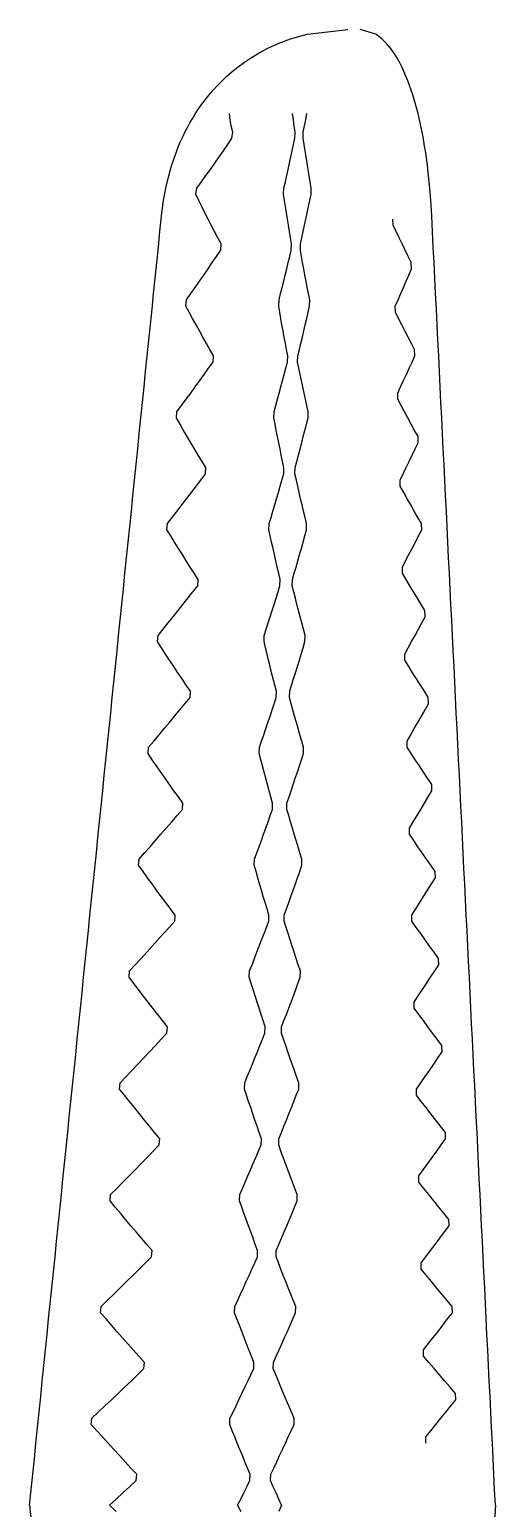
# Model space of a CAD drawing. Header units: metres. Extents: x -300 to 150, y -475 to 475.
# Drawn here: x 0 to 150, y -1 to 475 of the extents above; entities that cross this region are included whole.
import ezdxf

# ---------------------------------------------------------------- set-up
doc = ezdxf.new("R2010")
doc.units = ezdxf.units.M

msp = doc.modelspace()

# ---------------------------------------------------------------- linework, layer by layer
at = {"layer": 'GEODESIC_RIBS_45DEG'}
for p, q in [((64.5883, 446), (64.3706, 448)), ((84.9593, 446), (84.6846, 448)), ((88.9096, 446), (89.2999, 448)), ((64.9481, 444), (64.5883, 446)), ((65.4333, 442), (64.9481, 444)), ((85.2392, 444), (84.9593, 446)), ((85.5242, 442), (85.2392, 444)), ((88.1136, 442), (88.5142, 444)), ((88.5142, 444), (88.9096, 446)), ((62.4597, 436), (63.8008, 438)), ((63.8008, 438), (65.0932, 440)), ((65.0932, 440), (65.4333, 442)), ((84.5979, 436), (85.03, 438)), ((85.03, 438), (85.457, 440)), ((85.457, 440), (85.5242, 442)), ((88.0652, 440), (88.1136, 442)), ((88.3766, 438), (88.0652, 440)), ((88.6932, 436), (88.3766, 438)), ((59.668, 432), (61.0792, 434)), ((61.0792, 434), (62.4597, 436)), ((83.7182, 432), (84.1606, 434)), ((84.1606, 434), (84.5979, 436)), ((89.0149, 434), (88.6932, 436)), ((89.3418, 432), (89.0149, 434)), ((56.7848, 428), (58.234, 430)), ((58.234, 430), (59.668, 432)), ((82.818, 428), (83.2707, 430)), ((83.2707, 430), (83.7182, 432)), ((89.6738, 430), (89.3418, 432)), ((90.0109, 428), (89.6738, 430)), ((53.5749, 422), (53.869, 424)), ((53.869, 424), (55.3276, 426)), ((55.3276, 426), (56.7848, 428)), ((81.8095, 422), (81.8972, 424)), ((81.8972, 424), (82.3602, 426)), ((82.3602, 426), (82.818, 428)), ((90.3532, 426), (90.0109, 428)), ((90.7006, 424), (90.3532, 426)), ((90.6727, 422), (90.7006, 424)), ((54.4841, 420), (53.5749, 422)), ((55.442, 418), (54.4841, 420)), ((82.1048, 420), (81.8095, 422)), ((82.4052, 418), (82.1048, 420)), ((89.8459, 418), (90.2619, 420)), ((90.2619, 420), (90.6727, 422)), ((56.4406, 416), (55.442, 418)), ((57.4697, 414), (56.4406, 416)), ((82.7107, 416), (82.4052, 418)), ((83.0214, 414), (82.7107, 416)), ((88.9986, 414), (89.4248, 416)), ((89.4248, 416), (89.8459, 418)), ((58.5098, 412), (57.4697, 414)), ((59.5579, 410), (58.5098, 412)), ((60.614, 408), (59.5579, 410)), ((83.3372, 412), (83.0214, 414)), ((83.6582, 410), (83.3372, 412)), ((83.9842, 408), (83.6582, 410)), ((87.6891, 408), (88.1307, 410)), ((88.1307, 410), (88.5672, 412)), ((88.5672, 412), (88.9986, 414)), ((117.0685, 412), (117.0146, 414)), ((118.0192, 410), (117.0685, 412)), ((118.9781, 408), (118.0192, 410)), ((61.6783, 406), (60.614, 408)), ((61.541, 404), (61.6783, 406)), ((84.3155, 406), (83.9842, 408)), ((84.2483, 404), (84.3155, 406)), ((87.1939, 404), (87.2423, 406)), ((87.2423, 406), (87.6891, 408)), ((119.9452, 406), (118.9781, 408)), ((120.9205, 404), (119.9452, 406)), ((57.4645, 398), (58.8314, 400)), ((58.8314, 400), (60.1902, 402)), ((60.1902, 402), (61.541, 404)), ((82.8132, 398), (83.2967, 400)), ((83.2967, 400), (83.7751, 402)), ((83.7751, 402), (84.2483, 404)), ((87.5516, 402), (87.1939, 404)), ((87.9144, 400), (87.5516, 402)), ((88.2823, 398), (87.9144, 400)), ((121.9041, 402), (120.9205, 404)), ((122.8958, 400), (121.9041, 402)), ((122.9743, 398), (122.8958, 400)), ((54.7065, 394), (56.0895, 396)), ((56.0895, 396), (57.4645, 398)), ((81.8308, 394), (82.3246, 396)), ((82.3246, 396), (82.8132, 398)), ((88.6554, 396), (88.2823, 398)), ((89.0336, 394), (88.6554, 396)), ((121.2718, 394), (122.1271, 396)), ((122.1271, 396), (122.9743, 398)), ((51.9162, 390), (53.3154, 392)), ((53.3154, 392), (54.7065, 394)), ((80.8279, 390), (81.3319, 392)), ((81.3319, 392), (81.8308, 394)), ((89.417, 392), (89.0336, 394)), ((89.8054, 390), (89.417, 392)), ((119.5366, 390), (120.4083, 392)), ((120.4083, 392), (121.2718, 394)), ((50.3395, 386), (50.509, 388)), ((51.4198, 384), (50.3395, 386)), ((50.509, 388), (51.9162, 390)), ((80.231, 386), (80.3187, 388)), ((80.5725, 384), (80.231, 386)), ((80.3187, 388), (80.8279, 390)), ((89.7142, 384), (90.1712, 386)), ((90.1991, 388), (89.8054, 390)), ((90.1712, 386), (90.1991, 388)), ((117.7685, 386), (118.6566, 388)), ((117.8223, 384), (117.7685, 386)), ((118.6566, 388), (119.5366, 390)), ((52.5083, 382), (51.4198, 384)), ((53.6047, 380), (52.5083, 382)), ((80.9191, 382), (80.5725, 384)), ((81.2709, 380), (80.9191, 382)), ((88.7847, 380), (89.252, 382)), ((89.252, 382), (89.7142, 384)), ((118.8305, 382), (117.8223, 384)), ((119.8468, 380), (118.8305, 382)), ((54.7093, 378), (53.6047, 380)), ((55.8219, 376), (54.7093, 378)), ((81.6278, 378), (81.2709, 380)), ((81.9898, 376), (81.6278, 378)), ((87.8346, 376), (88.3122, 378)), ((88.3122, 378), (88.7847, 380)), ((120.8714, 378), (119.8468, 380)), ((121.9042, 376), (120.8714, 378)), ((56.9426, 374), (55.8219, 376)), ((58.0713, 372), (56.9426, 374)), ((59.2082, 370), (58.0713, 372)), ((82.357, 374), (81.9898, 376)), ((82.7293, 372), (82.357, 374)), ((83.1068, 370), (82.7293, 372)), ((86.371, 370), (86.864, 372)), ((86.864, 372), (87.3519, 374)), ((87.3519, 374), (87.8346, 376)), ((122.9451, 374), (121.9042, 376)), ((123.9943, 372), (122.9451, 374)), ((124.0728, 370), (123.9943, 372)), ((57.6476, 366), (59.0709, 368)), ((59.0709, 368), (59.2082, 370)), ((82.5202, 366), (83.0396, 368)), ((83.0396, 368), (83.1068, 370)), ((86.3226, 368), (86.371, 370)), ((86.7265, 366), (86.3226, 368)), ((122.2555, 366), (123.1682, 368)), ((123.1682, 368), (124.0728, 370)), ((53.3291, 360), (54.7767, 362)), ((54.7767, 362), (56.2161, 364)), ((56.2161, 364), (57.6476, 366)), ((80.931, 360), (81.4659, 362)), ((81.4659, 362), (81.9956, 364)), ((81.9956, 364), (82.5202, 366)), ((87.1355, 364), (86.7265, 366)), ((87.5497, 362), (87.1355, 364)), ((87.969, 360), (87.5497, 362)), ((119.4679, 360), (120.4053, 362)), ((120.4053, 362), (121.3345, 364)), ((121.3345, 364), (122.2555, 366)), ((50.4098, 356), (51.8735, 358)), ((51.8735, 358), (53.3291, 360)), ((79.8459, 356), (80.391, 358)), ((80.391, 358), (80.931, 360)), ((88.3934, 358), (87.969, 360)), ((88.823, 356), (88.3934, 358)), ((118.5223, 358), (119.4679, 360)), ((118.5762, 356), (118.5223, 358)), ((47.4582, 352), (48.9381, 354)), ((48.9381, 354), (50.4098, 356)), ((78.7402, 352), (79.2956, 354)), ((79.2956, 354), (79.8459, 356)), ((89.2577, 354), (88.823, 356)), ((89.6976, 352), (89.2577, 354)), ((119.6418, 354), (118.5762, 356)), ((120.7156, 352), (119.6418, 354)), ((47.2888, 350), (47.4582, 352)), ((48.4417, 348), (47.2888, 350)), ((49.6027, 346), (48.4417, 348)), ((78.6525, 350), (78.7402, 352)), ((79.0402, 348), (78.6525, 350)), ((79.4331, 346), (79.0402, 348)), ((88.658, 346), (89.1664, 348)), ((89.1664, 348), (89.6697, 350)), ((89.6697, 350), (89.6976, 352)), ((121.7976, 350), (120.7156, 352)), ((122.8878, 348), (121.7976, 350)), ((123.9862, 346), (122.8878, 348)), ((50.7718, 344), (49.6027, 346)), ((51.9489, 342), (50.7718, 344)), ((79.8311, 344), (79.4331, 346)), ((80.2342, 342), (79.8311, 344)), ((87.6258, 342), (88.1445, 344)), ((88.1445, 344), (88.658, 346)), ((125.0928, 344), (123.9862, 346)), ((125.1713, 342), (125.0928, 344)), ((53.1341, 340), (51.9489, 342)), ((54.3273, 338), (53.1341, 340)), ((55.5287, 336), (54.3273, 338)), ((80.6425, 340), (80.2342, 342)), ((81.0558, 338), (80.6425, 340)), ((81.4744, 336), (81.0558, 338)), ((86.039, 336), (86.573, 338)), ((86.573, 338), (87.102, 340)), ((87.102, 340), (87.6258, 342)), ((122.2607, 336), (123.2391, 338)), ((123.2391, 338), (124.2093, 340)), ((124.2093, 340), (125.1713, 342)), ((56.7381, 334), (55.5287, 336)), ((56.6008, 332), (56.7381, 334)), ((81.898, 334), (81.4744, 336)), ((81.8309, 332), (81.898, 334)), ((85.4513, 332), (85.4997, 334)), ((85.4997, 334), (86.039, 336)), ((120.2792, 332), (121.2741, 334)), ((121.2741, 334), (122.2607, 336)), ((53.6009, 328), (55.1049, 330)), ((55.1049, 330), (56.6008, 332)), ((80.6944, 328), (81.2652, 330)), ((81.2652, 330), (81.8309, 332)), ((85.9014, 330), (85.4513, 332)), ((86.3567, 328), (85.9014, 330)), ((119.2762, 330), (120.2792, 332)), ((119.3301, 328), (119.2762, 330)), ((49.0405, 322), (50.5687, 324)), ((50.5687, 324), (52.0888, 326)), ((52.0888, 326), (53.6009, 328)), ((78.9512, 322), (79.5374, 324)), ((79.5374, 324), (80.1185, 326)), ((80.1185, 326), (80.6944, 328)), ((86.8171, 326), (86.3567, 328)), ((87.2826, 324), (86.8171, 326)), ((87.7533, 322), (87.2826, 324)), ((120.4531, 326), (119.3301, 328)), ((121.5843, 324), (120.4531, 326)), ((122.7238, 322), (121.5843, 324)), ((45.9599, 318), (47.5042, 320)), ((47.5042, 320), (49.0405, 322)), ((77.7634, 318), (78.3598, 320)), ((78.3598, 320), (78.9512, 322)), ((88.229, 320), (87.7533, 322)), ((88.71, 318), (88.229, 320)), ((123.8714, 320), (122.7238, 322)), ((125.0273, 318), (123.8714, 320)), ((44.238, 314), (44.4075, 316)), ((44.4075, 316), (45.9599, 318)), ((77.074, 314), (77.1617, 316)), ((77.1617, 316), (77.7634, 318)), ((89.196, 316), (88.71, 318)), ((89.1682, 314), (89.196, 316)), ((126.1914, 316), (125.0273, 318)), ((126.2698, 314), (126.1914, 316)), ((45.4636, 312), (44.238, 314)), ((46.6971, 310), (45.4636, 312)), ((47.9388, 308), (46.6971, 310)), ((77.508, 312), (77.074, 314)), ((77.947, 310), (77.508, 312)), ((78.3913, 308), (77.947, 310)), ((87.5043, 308), (88.0641, 310)), ((88.0641, 310), (88.6187, 312)), ((88.6187, 312), (89.1682, 314)), ((123.1869, 308), (124.2227, 310)), ((124.2227, 310), (125.2504, 312)), ((125.2504, 312), (126.2698, 314)), ((49.1885, 306), (47.9388, 308)), ((50.4463, 304), (49.1885, 306)), ((78.8406, 306), (78.3913, 308)), ((79.2951, 304), (78.8406, 306)), ((86.3694, 304), (86.9394, 306)), ((86.9394, 306), (87.5043, 308)), ((121.0905, 304), (122.1428, 306)), ((122.1428, 306), (123.1869, 308)), ((51.7121, 302), (50.4463, 304)), ((52.986, 300), (51.7121, 302)), ((54.268, 298), (52.986, 300)), ((79.7547, 302), (79.2951, 304)), ((80.2194, 300), (79.7547, 302)), ((80.6893, 298), (80.2194, 300)), ((84.6284, 298), (85.2139, 300)), ((85.2139, 300), (85.7942, 302)), ((85.7942, 302), (86.3694, 304)), ((120.0301, 302), (121.0905, 304)), ((120.0839, 300), (120.0301, 302)), ((121.2644, 298), (120.0839, 300)), ((52.5622, 294), (54.1307, 296)), ((54.1307, 296), (54.268, 298)), ((80.0103, 294), (80.6222, 296)), ((80.6222, 296), (80.6893, 298)), ((84.58, 296), (84.6284, 298)), ((85.0764, 294), (84.58, 296)), ((122.4531, 296), (121.2644, 298)), ((123.65, 294), (122.4531, 296)), ((49.401, 290), (50.9856, 292)), ((50.9856, 292), (52.5622, 294)), ((78.7711, 290), (79.3933, 292)), ((79.3933, 292), (80.0103, 294)), ((85.5778, 292), (85.0764, 294)), ((86.0845, 290), (85.5778, 292)), ((124.8551, 292), (123.65, 294)), ((126.0684, 290), (124.8551, 292)), ((44.5987, 284), (46.2075, 286)), ((46.2075, 286), (47.8083, 288)), ((47.8083, 288), (49.401, 290)), ((76.8738, 284), (77.5114, 286)), ((77.5114, 286), (78.1438, 288)), ((78.1438, 288), (78.7711, 290)), ((86.5962, 288), (86.0845, 290)), ((87.1131, 286), (86.5962, 288)), ((87.6351, 284), (87.1131, 286)), ((127.2899, 288), (126.0684, 290)), ((126.2915, 284), (127.3684, 286)), ((127.3684, 286), (127.2899, 288)), ((41.3568, 280), (42.9818, 282)), ((42.9818, 282), (44.5987, 284)), ((75.5832, 280), (76.2311, 282)), ((76.2311, 282), (76.8738, 284)), ((88.1622, 282), (87.6351, 284)), ((88.6945, 280), (88.1622, 282)), ((124.1131, 280), (125.2064, 282)), ((125.2064, 282), (126.2915, 284)), ((41.1873, 278), (41.3568, 280)), ((42.4854, 276), (41.1873, 278)), ((75.4956, 278), (75.5832, 280)), ((75.9757, 276), (75.4956, 278)), ((88.071, 276), (88.6667, 278)), ((88.6667, 278), (88.6945, 280)), ((121.9019, 276), (123.0116, 278)), ((123.0116, 278), (124.1131, 280)), ((43.7916, 274), (42.4854, 276)), ((45.1058, 272), (43.7916, 274)), ((46.4281, 270), (45.1058, 272)), ((76.461, 274), (75.9757, 276)), ((76.9514, 272), (76.461, 274)), ((77.447, 270), (76.9514, 272)), ((86.253, 270), (86.8641, 272)), ((86.8641, 272), (87.4701, 274)), ((87.4701, 274), (88.071, 276)), ((120.7839, 274), (121.9019, 276)), ((120.8378, 272), (120.7839, 274)), ((122.0757, 270), (120.8378, 272)), ((47.7584, 268), (46.4281, 270)), ((49.0968, 266), (47.7584, 268)), ((77.9477, 268), (77.447, 270)), ((78.4535, 266), (77.9477, 268)), ((85.0154, 266), (85.6367, 268)), ((85.6367, 268), (86.253, 270)), ((123.3218, 268), (122.0757, 270)), ((124.5762, 266), (123.3218, 268)), ((50.4433, 264), (49.0968, 266)), ((51.7978, 262), (50.4433, 264)), ((51.6606, 260), (51.7978, 262)), ((78.9645, 264), (78.4535, 266)), ((79.4806, 262), (78.9645, 264)), ((79.4135, 260), (79.4806, 262)), ((83.7088, 260), (83.7572, 262)), ((83.7572, 262), (84.3888, 264)), ((84.3888, 264), (85.0154, 266)), ((125.8387, 264), (124.5762, 266)), ((127.1095, 262), (125.8387, 264)), ((128.3884, 260), (127.1095, 262)), ((48.3704, 256), (50.0195, 258)), ((50.0195, 258), (51.6606, 260)), ((78.0921, 256), (78.7554, 258)), ((78.7554, 258), (79.4135, 260)), ((84.2513, 258), (83.7088, 260)), ((84.799, 256), (84.2513, 258)), ((127.3325, 256), (128.4669, 258)), ((128.4669, 258), (128.3884, 260)), ((45.0479, 252), (46.7132, 254)), ((46.7132, 254), (48.3704, 256)), ((76.7502, 252), (77.4237, 254)), ((77.4237, 254), (78.0921, 256)), ((85.3518, 254), (84.799, 256)), ((85.9098, 252), (85.3518, 254)), ((125.0393, 252), (126.19, 254)), ((126.19, 254), (127.3325, 256)), ((40.0036, 246), (41.6931, 248)), ((41.6931, 248), (43.3745, 250)), ((43.3745, 250), (45.0479, 252)), ((74.6988, 246), (75.3878, 248)), ((75.3878, 248), (76.0715, 250)), ((76.0715, 250), (76.7502, 252)), ((86.4729, 250), (85.9098, 252)), ((87.0411, 248), (86.4729, 250)), ((87.6145, 246), (87.0411, 248)), ((121.5378, 246), (122.7132, 248)), ((122.7132, 248), (123.8803, 250)), ((123.8803, 250), (125.0393, 252)), ((38.1366, 242), (38.3061, 244)), ((38.3061, 244), (40.0036, 246)), ((73.9171, 242), (74.0048, 244)), ((74.0048, 244), (74.6988, 246)), ((88.193, 244), (87.6145, 246)), ((88.1652, 242), (88.193, 244)), ((121.5916, 244), (121.5378, 246)), ((122.887, 242), (121.5916, 244)), ((39.5073, 240), (38.1366, 242)), ((40.886, 238), (39.5073, 240)), ((42.2728, 236), (40.886, 238)), ((74.4434, 240), (73.9171, 242)), ((74.975, 238), (74.4434, 240)), ((75.5116, 236), (74.975, 238)), ((86.2239, 236), (86.8762, 238)), ((86.8762, 238), (87.5232, 240)), ((87.5232, 240), (88.1652, 242)), ((124.1906, 240), (122.887, 242)), ((125.5024, 238), (124.1906, 240)), ((126.8223, 236), (125.5024, 238)), ((43.6677, 234), (42.2728, 236)), ((45.0706, 232), (43.6677, 234)), ((76.0534, 234), (75.5116, 236)), ((76.6003, 232), (76.0534, 234)), ((84.9041, 232), (85.5666, 234)), ((85.5666, 234), (86.2239, 236)), ((128.1505, 234), (126.8223, 236)), ((129.4869, 232), (128.1505, 234)), ((46.4816, 230), (45.0706, 232)), ((47.9006, 228), (46.4816, 230)), ((77.1524, 230), (76.6003, 232)), ((77.7096, 228), (77.1524, 230)), ((83.5638, 228), (84.2365, 230)), ((84.2365, 230), (84.9041, 232)), ((128.3736, 228), (129.5654, 230)), ((129.5654, 230), (129.4869, 232)), ((47.4769, 222), (49.1905, 224)), ((49.3277, 226), (47.9006, 228)), ((49.1905, 224), (49.3277, 226)), ((77.5004, 222), (78.2048, 224)), ((78.2719, 226), (77.7096, 228)), ((78.2048, 224), (78.2719, 226)), ((82.8375, 224), (82.8859, 226)), ((83.4262, 222), (82.8375, 224)), ((82.8859, 226), (83.5638, 228)), ((124.7491, 222), (125.9655, 224)), ((125.9655, 224), (127.1736, 226)), ((127.1736, 226), (128.3736, 228)), ((44.0253, 218), (45.7551, 220)), ((45.7551, 220), (47.4769, 222)), ((76.0763, 218), (76.791, 220)), ((76.791, 220), (77.5004, 222)), ((84.0202, 220), (83.4262, 222)), ((84.6192, 218), (84.0202, 220)), ((122.2917, 218), (123.5245, 220)), ((123.5245, 220), (124.7491, 222)), ((40.5415, 214), (42.2875, 216)), ((42.2875, 216), (44.0253, 218)), ((74.6317, 214), (75.3566, 216)), ((75.3566, 216), (76.0763, 218)), ((85.2234, 216), (84.6192, 218)), ((85.8327, 214), (85.2234, 216)), ((122.3455, 216), (122.2917, 218)), ((123.6983, 214), (122.3455, 216)), ((35.2554, 208), (37.0255, 210)), ((37.0255, 210), (38.7875, 212)), ((38.7875, 212), (40.5415, 214)), ((72.4263, 208), (73.1666, 210)), ((73.1666, 210), (73.9017, 212)), ((73.9017, 212), (74.6317, 214)), ((86.4472, 212), (85.8327, 214)), ((87.0668, 210), (86.4472, 212)), ((87.6915, 208), (87.0668, 210)), ((125.0593, 212), (123.6983, 214)), ((126.4286, 210), (125.0593, 212)), ((127.806, 208), (126.4286, 210)), ((35.0859, 206), (35.2554, 208)), ((36.5291, 204), (35.0859, 206)), ((72.3386, 206), (72.4263, 208)), ((72.9112, 204), (72.3386, 206)), ((86.9755, 204), (87.6636, 206)), ((87.6636, 206), (87.6915, 208)), ((129.1916, 206), (127.806, 208)), ((130.5855, 204), (129.1916, 206)), ((37.9804, 202), (36.5291, 204)), ((39.4398, 200), (37.9804, 202)), ((40.9073, 198), (39.4398, 200)), ((73.4889, 202), (72.9112, 204)), ((74.0718, 200), (73.4889, 202)), ((74.6598, 198), (74.0718, 200)), ((84.8802, 198), (85.5838, 200)), ((85.5838, 200), (86.2822, 202)), ((86.2822, 202), (86.9755, 204)), ((128.1573, 198), (129.4147, 200)), ((129.4147, 200), (130.6639, 202)), ((130.6639, 202), (130.5855, 204)), ((42.3828, 196), (40.9073, 198)), ((43.8663, 194), (42.3828, 196)), ((75.2529, 196), (74.6598, 198)), ((75.8512, 194), (75.2529, 196)), ((83.4577, 194), (84.1715, 196)), ((84.1715, 196), (84.8802, 198)), ((125.6178, 194), (126.8917, 196)), ((126.8917, 196), (128.1573, 198)), ((45.358, 192), (43.8663, 194)), ((46.8576, 190), (45.358, 192)), ((76.4546, 192), (75.8512, 194)), ((77.0632, 190), (76.4546, 192)), ((82.0146, 190), (82.7387, 192)), ((82.7387, 192), (83.4577, 194)), ((123.0455, 190), (124.3358, 192)), ((124.3358, 192), (125.6178, 194)), ((43.1399, 184), (44.9342, 186)), ((44.9342, 186), (46.7204, 188)), ((46.7204, 188), (46.8576, 190)), ((75.4898, 184), (76.2455, 186)), ((76.2455, 186), (76.996, 188)), ((76.996, 188), (77.0632, 190)), ((81.9662, 188), (82.0146, 190)), ((82.6012, 186), (81.9662, 188)), ((83.2413, 184), (82.6012, 186)), ((123.0994, 188), (123.0455, 190)), ((124.5096, 186), (123.0994, 188)), ((125.9281, 184), (124.5096, 186)), ((39.527, 180), (41.3375, 182)), ((41.3375, 182), (43.1399, 184)), ((73.963, 180), (74.729, 182)), ((74.729, 182), (75.4898, 184)), ((83.8866, 182), (83.2413, 184)), ((84.537, 180), (83.8866, 182)), ((127.3547, 182), (125.9281, 184)), ((128.7896, 180), (127.3547, 182)), ((35.882, 176), (37.7085, 178)), ((37.7085, 178), (39.527, 180)), ((72.4157, 176), (73.1919, 178)), ((73.1919, 178), (73.963, 180)), ((85.1925, 178), (84.537, 180)), ((85.8532, 176), (85.1925, 178)), ((130.2327, 178), (128.7896, 180)), ((131.684, 176), (130.2327, 178)), ((32.0352, 170), (32.2047, 172)), ((32.2047, 172), (34.0473, 174)), ((34.0473, 174), (35.882, 176)), ((70.7601, 170), (70.8478, 172)), ((70.8478, 172), (71.6343, 174)), ((71.6343, 174), (72.4157, 176)), ((86.519, 174), (85.8532, 176)), ((87.19, 172), (86.519, 174)), ((87.1621, 170), (87.19, 172)), ((129.1409, 170), (130.4558, 172)), ((130.4558, 172), (131.7625, 174)), ((131.7625, 174), (131.684, 176)), ((33.551, 168), (32.0352, 170)), ((35.0749, 166), (33.551, 168)), ((71.3789, 168), (70.7601, 170)), ((72.0029, 166), (71.3789, 168)), ((85.6882, 166), (86.4278, 168)), ((86.4278, 168), (87.1621, 170)), ((126.4866, 166), (127.8178, 168)), ((127.8178, 168), (129.1409, 170)), ((36.6068, 164), (35.0749, 166)), ((38.1468, 162), (36.6068, 164)), ((39.6949, 160), (38.1468, 162)), ((72.632, 164), (72.0029, 166)), ((73.2662, 162), (72.632, 164)), ((73.9056, 160), (73.2662, 162)), ((83.4389, 160), (84.1938, 162)), ((84.1938, 162), (84.9436, 164)), ((84.9436, 164), (85.6882, 166)), ((123.7994, 162), (125.1471, 164)), ((123.8532, 160), (123.7994, 162)), ((125.1471, 164), (126.4866, 166)), ((41.2511, 158), (39.6949, 160)), ((42.8153, 156), (41.2511, 158)), ((74.5501, 158), (73.9056, 160)), ((75.1997, 156), (74.5501, 158)), ((81.9136, 156), (82.6788, 158)), ((82.6788, 158), (83.4389, 160)), ((125.3209, 158), (123.8532, 160)), ((126.7968, 156), (125.3209, 158)), ((44.3875, 154), (42.8153, 156)), ((44.2503, 152), (44.3875, 154)), ((75.8545, 154), (75.1997, 156)), ((75.7873, 152), (75.8545, 154)), ((81.0949, 152), (81.1433, 154)), ((81.1433, 154), (81.9136, 156)), ((128.2809, 154), (126.7968, 156)), ((129.7733, 152), (128.2809, 154)), ((38.6497, 146), (40.5246, 148)), ((40.5246, 148), (42.3915, 150)), ((42.3915, 150), (44.2503, 152)), ((73.3816, 146), (74.1886, 148)), ((74.1886, 148), (74.9906, 150)), ((74.9906, 150), (75.7873, 152)), ((81.7761, 150), (81.0949, 152)), ((82.4625, 148), (81.7761, 150)), ((83.154, 146), (82.4625, 148)), ((131.2738, 150), (129.7733, 152)), ((132.7825, 148), (131.2738, 150)), ((132.861, 146), (132.7825, 148)), ((34.8756, 142), (36.7666, 144)), ((36.7666, 144), (38.6497, 146)), ((71.7521, 142), (72.5694, 144)), ((72.5694, 144), (73.3816, 146)), ((83.8506, 144), (83.154, 146)), ((84.5524, 142), (83.8506, 144)), ((130.1246, 142), (131.4969, 144)), ((131.4969, 144), (132.861, 146)), ((31.0692, 138), (32.9764, 140)), ((32.9764, 140), (34.8756, 142)), ((70.102, 138), (70.9296, 140)), ((70.9296, 140), (71.7521, 142)), ((85.2593, 140), (84.5524, 142)), ((85.9713, 138), (85.2593, 140)), ((127.3553, 138), (128.744, 140)), ((128.744, 140), (130.1246, 142)), ((28.9844, 134), (29.1539, 136)), ((30.5728, 132), (28.9844, 134)), ((29.1539, 136), (31.0692, 138)), ((69.1816, 134), (69.2693, 136)), ((69.8466, 132), (69.1816, 134)), ((69.2693, 136), (70.102, 138)), ((85.88, 132), (86.6606, 134)), ((86.6885, 136), (85.9713, 138)), ((86.6606, 134), (86.6885, 136)), ((124.5532, 134), (125.9584, 136)), ((124.6071, 132), (124.5532, 134)), ((125.9584, 136), (127.3553, 138)), ((32.1693, 130), (30.5728, 132)), ((33.7738, 128), (32.1693, 130)), ((70.5168, 130), (69.8466, 132)), ((71.1921, 128), (70.5168, 130)), ((84.3034, 128), (85.0943, 130)), ((85.0943, 130), (85.88, 132)), ((126.1322, 130), (124.6071, 132)), ((127.6656, 128), (126.1322, 130)), ((35.3864, 126), (33.7738, 128)), ((37.0071, 124), (35.3864, 126)), ((38.6358, 122), (37.0071, 124)), ((71.8726, 126), (71.1921, 128)), ((72.5582, 124), (71.8726, 126)), ((73.2489, 122), (72.5582, 124)), ((81.9, 122), (82.7063, 124)), ((82.7063, 124), (83.5074, 126)), ((83.5074, 126), (84.3034, 128)), ((129.2071, 126), (127.6656, 128)), ((130.7569, 124), (129.2071, 126)), ((132.3149, 122), (130.7569, 124)), ((40.2726, 120), (38.6358, 122)), ((41.9174, 118), (40.2726, 120)), ((73.9448, 120), (73.2489, 122)), ((74.6458, 118), (73.9448, 120)), ((80.272, 118), (81.0886, 120)), ((81.0886, 120), (81.9, 122)), ((133.881, 120), (132.3149, 122)), ((133.9595, 118), (133.881, 120)), ((39.8488, 114), (41.7802, 116)), ((41.7802, 116), (41.9174, 118)), ((73.7356, 114), (74.5786, 116)), ((74.5786, 116), (74.6458, 118)), ((80.2236, 116), (80.272, 118)), ((80.951, 114), (80.2236, 116)), ((131.1082, 114), (132.538, 116)), ((132.538, 116), (133.9595, 118)), ((34.0062, 108), (35.9618, 110)), ((35.9618, 110), (37.9094, 112)), ((37.9094, 112), (39.8488, 114)), ((71.1758, 108), (72.0342, 110)), ((72.0342, 110), (72.8875, 112)), ((72.8875, 112), (73.7356, 114)), ((81.6836, 112), (80.951, 114)), ((82.4213, 110), (81.6836, 112)), ((83.1642, 108), (82.4213, 110)), ((126.7697, 108), (128.2241, 110)), ((128.2241, 110), (129.6702, 112)), ((129.6702, 112), (131.1082, 114)), ((30.0709, 104), (32.0426, 106)), ((32.0426, 106), (34.0062, 108)), ((69.4436, 104), (70.3123, 106)), ((70.3123, 106), (71.1758, 108)), ((83.9122, 106), (83.1642, 108)), ((84.6653, 104), (83.9122, 106)), ((125.3071, 106), (126.7697, 108)), ((125.3609, 104), (125.3071, 106)), ((25.9337, 98), (26.1032, 100)), ((26.1032, 100), (28.0911, 102)), ((28.0911, 102), (30.0709, 104)), ((67.6031, 98), (67.6908, 100)), ((67.6908, 100), (68.5698, 102)), ((68.5698, 102), (69.4436, 104)), ((85.4236, 102), (84.6653, 104)), ((86.187, 100), (85.4236, 102)), ((86.1591, 98), (86.187, 100)), ((126.9435, 102), (125.3609, 104)), ((128.5343, 100), (126.9435, 102)), ((130.1333, 98), (128.5343, 100)), ((27.5947, 96), (25.9337, 98)), ((29.2637, 94), (27.5947, 96)), ((68.3144, 96), (67.6031, 98)), ((69.0308, 94), (68.3144, 96)), ((84.5003, 94), (85.3323, 96)), ((85.3323, 96), (86.1591, 98)), ((131.7405, 96), (130.1333, 98)), ((133.3559, 94), (131.7405, 96)), ((30.9409, 92), (29.2637, 94)), ((32.626, 90), (30.9409, 92)), ((69.7523, 92), (69.0308, 94)), ((70.479, 90), (69.7523, 92)), ((82.821, 90), (83.6632, 92)), ((83.6632, 92), (84.5003, 94)), ((134.9796, 92), (133.3559, 94)), ((135.058, 90), (134.9796, 92)), ((34.3193, 88), (32.626, 90)), ((36.0206, 86), (34.3193, 88)), ((37.7299, 84), (36.0206, 86)), ((71.2108, 88), (70.479, 90)), ((71.9478, 86), (71.2108, 88)), ((72.6898, 84), (71.9478, 86)), ((80.2635, 84), (81.1211, 86)), ((81.1211, 86), (81.9736, 88)), ((81.9736, 88), (82.821, 90)), ((130.5964, 84), (132.0918, 86)), ((132.0918, 86), (133.579, 88)), ((133.579, 88), (135.058, 90)), ((39.4473, 82), (37.7299, 84)), ((39.3101, 80), (39.4473, 82)), ((73.4371, 82), (72.6898, 84)), ((73.3699, 80), (73.4371, 82)), ((79.3523, 80), (79.4007, 82)), ((79.4007, 82), (80.2635, 84)), ((127.581, 80), (129.0928, 82)), ((129.0928, 82), (130.5964, 84)), ((35.2941, 76), (37.3061, 78)), ((37.3061, 78), (39.3101, 80)), ((71.5863, 76), (72.4807, 78)), ((72.4807, 78), (73.3699, 80)), ((80.126, 78), (79.3523, 80)), ((80.9048, 76), (80.126, 78)), ((126.061, 78), (127.581, 80)), ((126.1148, 76), (126.061, 78)), ((29.2096, 70), (31.2458, 72)), ((31.2458, 72), (33.274, 74)), ((33.274, 74), (35.2941, 76)), ((68.8724, 70), (69.7822, 72)), ((69.7822, 72), (70.6868, 74)), ((70.6868, 74), (71.5863, 76)), ((81.6887, 74), (80.9048, 76)), ((82.4778, 72), (81.6887, 74)), ((83.272, 70), (82.4778, 72)), ((127.7548, 74), (126.1148, 76)), ((129.4031, 72), (127.7548, 74)), ((131.0595, 70), (129.4031, 72)), ((25.1129, 66), (27.1653, 68)), ((27.1653, 68), (29.2096, 70)), ((67.0375, 66), (67.9575, 68)), ((67.9575, 68), (68.8724, 70)), ((84.0714, 68), (83.272, 70)), ((84.8758, 66), (84.0714, 68)), ((132.7242, 68), (131.0595, 70)), ((134.397, 66), (132.7242, 68)), ((22.883, 62), (23.0525, 64)), ((24.6166, 60), (22.883, 62)), ((23.0525, 64), (25.1129, 66)), ((66.0246, 62), (66.1123, 64)), ((66.7821, 60), (66.0246, 62)), ((66.1123, 64), (67.0375, 66)), ((84.7846, 60), (85.6576, 62)), ((85.6855, 64), (84.8758, 66)), ((85.6576, 62), (85.6855, 64)), ((136.0781, 64), (134.397, 66)), ((134.6201, 60), (136.1566, 62)), ((136.1566, 62), (136.0781, 64)), ((26.3582, 58), (24.6166, 60)), ((28.1079, 56), (26.3582, 58)), ((67.5447, 58), (66.7821, 60)), ((68.3125, 56), (67.5447, 58)), ((83.0231, 56), (83.9064, 58)), ((83.9064, 58), (84.7846, 60)), ((131.5226, 56), (133.0755, 58)), ((133.0755, 58), (134.6201, 60)), ((29.8656, 54), (28.1079, 56)), ((31.6314, 52), (29.8656, 54)), ((69.0854, 54), (68.3125, 56)), ((69.8634, 52), (69.0854, 54)), ((81.241, 52), (82.1346, 54)), ((82.1346, 54), (83.0231, 56)), ((128.3923, 52), (129.9616, 54)), ((129.9616, 54), (131.5226, 56)), ((33.4053, 50), (31.6314, 52)), ((35.1872, 48), (33.4053, 50)), ((36.9772, 46), (35.1872, 48)), ((70.6466, 50), (69.8634, 52)), ((71.4349, 48), (70.6466, 50)), ((72.2284, 46), (71.4349, 48)), ((78.5294, 46), (79.4384, 48)), ((79.4384, 48), (80.3423, 50)), ((80.3423, 50), (81.241, 52)), ((126.8148, 50), (128.3923, 52)), ((126.8687, 48), (126.8148, 50)), ((128.5661, 46), (126.8687, 48)), ((34.7635, 42), (36.84, 44)), ((36.84, 44), (36.9772, 46)), ((71.2258, 42), (72.1612, 44)), ((72.1612, 44), (72.2284, 46)), ((78.481, 44), (78.5294, 46)), ((79.3009, 42), (78.481, 44)), ((130.2718, 44), (128.5661, 46)), ((131.9857, 42), (130.2718, 44)), ((30.5862, 38), (32.6788, 40)), ((32.6788, 40), (34.7635, 42)), ((69.3395, 38), (70.2852, 40)), ((70.2852, 40), (71.2258, 42)), ((80.1259, 40), (79.3009, 42)), ((80.9561, 38), (80.1259, 40)), ((133.7078, 40), (131.9857, 42)), ((135.4381, 38), (133.7078, 40)), ((24.2597, 32), (26.3766, 34)), ((26.3766, 34), (28.4854, 36)), ((28.4854, 36), (30.5862, 38)), ((66.4715, 32), (67.4326, 34)), ((67.4326, 34), (68.3886, 36)), ((68.3886, 36), (69.3395, 38)), ((81.7914, 36), (80.9561, 38)), ((82.6318, 34), (81.7914, 36)), ((83.4774, 32), (82.6318, 34)), ((137.1766, 36), (135.4381, 38)), ((135.6612, 32), (137.2551, 34)), ((137.2551, 34), (137.1766, 36)), ((20.0018, 28), (22.1348, 30)), ((22.1348, 30), (24.2597, 32)), ((64.5338, 28), (65.5052, 30)), ((65.5052, 30), (66.4715, 32)), ((84.3281, 30), (83.4774, 32)), ((85.184, 28), (84.3281, 30)), ((132.4488, 28), (134.0591, 30)), ((134.0591, 30), (135.6612, 32)), ((19.8323, 26), (20.0018, 28)), ((21.6384, 24), (19.8323, 26)), ((23.4526, 22), (21.6384, 24)), ((64.4461, 26), (64.5338, 28)), ((65.2498, 24), (64.4461, 26)), ((66.0587, 22), (65.2498, 24)), ((83.3124, 22), (84.2368, 24)), ((84.2368, 24), (85.1561, 26)), ((85.1561, 26), (85.184, 28)), ((127.5687, 22), (129.2036, 24)), ((129.2036, 24), (130.8303, 26)), ((130.8303, 26), (132.4488, 28)), ((25.2749, 20), (23.4526, 22)), ((27.1052, 18), (25.2749, 20)), ((66.8727, 20), (66.0587, 22)), ((67.6918, 18), (66.8727, 20)), ((81.4482, 18), (82.3829, 20)), ((82.3829, 20), (83.3124, 22)), ((127.6225, 20), (127.5687, 22)), ((28.9436, 16), (27.1052, 18)), ((30.79, 14), (28.9436, 16)), ((68.5161, 16), (67.6918, 18)), ((69.3454, 14), (68.5161, 16)), ((79.5634, 14), (80.5084, 16)), ((80.5084, 16), (81.4482, 18)), ((32.6446, 12), (30.79, 14)), ((34.5071, 10), (32.6446, 12)), ((34.3699, 8), (34.5071, 10)), ((70.18, 12), (69.3454, 14)), ((71.0196, 10), (70.18, 12)), ((70.9525, 8), (71.0196, 10)), ((77.6097, 8), (77.6581, 10)), ((77.6581, 10), (78.6134, 12)), ((78.6134, 12), (79.5634, 14)), ((30.0636, 4), (32.2208, 6)), ((32.2208, 6), (34.3699, 8)), ((68.984, 4), (69.9708, 6)), ((69.9708, 6), (70.9525, 8)), ((78.4758, 6), (77.6097, 8)), ((79.3471, 4), (78.4758, 6)), ((25.725, 0), (27.8983, 2)), ((25.725, 0), (27.8983, -2)), ((27.8983, 2), (30.0636, 4)), ((66.995, 0), (67.9921, 2)), ((66.995, 0), (67.9921, -2)), ((67.9921, 2), (68.984, 4)), ((80.2235, 2), (79.3471, 4)), ((81.105, 0), (80.2235, 2)), ((81.105, 0), (80.2235, -2))]:
    msp.add_line(p, q, dxfattribs=at)
at = {"layer": 'WING_OUTLINE'}
for p, q in [((80.0253, 470.5), (84.0162, 472)), ((84.0162, 472), (89.3357, 473.5)), ((89.3357, 473.5), (102.5, 475)), ((111.4525, 473.5), (106.5, 475)), ((113.4562, 472), (111.4525, 473.5)), ((114.9612, 470.5), (113.4562, 472)), ((71.4089, 466), (73.907, 467.5)), ((73.907, 467.5), (76.7371, 469)), ((76.7371, 469), (80.0253, 470.5)), ((116.2026, 469), (114.9612, 470.5)), ((117.2724, 467.5), (116.2026, 469)), ((118.2179, 466), (117.2724, 467.5)), ((65.2701, 461.5), (67.1326, 463)), ((67.1326, 463), (69.1673, 464.5)), ((69.1673, 464.5), (71.4089, 466)), ((119.0676, 464.5), (118.2179, 466)), ((119.8398, 463), (119.0676, 464.5)), ((120.5478, 461.5), (119.8398, 463)), ((59.1151, 455.5), (60.4905, 457)), ((60.4905, 457), (61.9662, 458.5)), ((61.9662, 458.5), (63.5544, 460)), ((63.5544, 460), (65.2701, 461.5)), ((121.201, 460), (120.5478, 461.5)), ((121.8066, 458.5), (121.201, 460)), ((122.3704, 457), (121.8066, 458.5)), ((122.8967, 455.5), (122.3704, 457)), ((55.5003, 451), (56.6276, 452.5)), ((56.6276, 452.5), (57.8302, 454)), ((57.8302, 454), (59.1151, 455.5)), ((123.3895, 454), (122.8967, 455.5)), ((123.8516, 452.5), (123.3895, 454)), ((124.2857, 451), (123.8516, 452.5)), ((52.5164, 446.5), (53.4494, 448)), ((53.4494, 448), (54.4426, 449.5)), ((54.4426, 449.5), (55.5003, 451)), ((124.6939, 449.5), (124.2857, 451)), ((125.0782, 448), (124.6939, 449.5)), ((125.4402, 446.5), (125.0782, 448)), ((50.0417, 442), (50.8157, 443.5)), ((50.8157, 443.5), (51.6396, 445)), ((51.6396, 445), (52.5164, 446.5)), ((125.7814, 445), (125.4402, 446.5)), ((126.1029, 443.5), (125.7814, 445)), ((126.406, 442), (126.1029, 443.5)), ((47.9937, 437.5), (48.633, 439)), ((48.633, 439), (49.3149, 440.5)), ((49.3149, 440.5), (50.0417, 442)), ((126.6915, 440.5), (126.406, 442)), ((126.9605, 439), (126.6915, 440.5)), ((127.2137, 437.5), (126.9605, 439)), ((46.3128, 433), (46.8353, 434.5)), ((46.8353, 434.5), (47.3951, 436)), ((47.3951, 436), (47.9937, 437.5)), ((127.4519, 436), (127.2137, 437.5)), ((127.6757, 434.5), (127.4519, 436)), ((127.8857, 433), (127.6757, 434.5)), ((44.0983, 425), (45.3737, 430)), ((45.3737, 430), (45.8261, 431.5)), ((45.8261, 431.5), (46.3128, 433)), ((128.0825, 431.5), (127.8857, 433)), ((128.2667, 430), (128.0825, 431.5)), ((128.7947, 425), (128.2667, 430)), ((43.1511, 420), (44.0983, 425)), ((129.2019, 420), (128.7947, 425)), ((42.5, 415), (43.1511, 420)), ((129.5, 415), (129.2019, 420)), ((41.988, 410), (42.5, 415)), ((129.747, 410), (129.5, 415)), ((41.4759, 405), (41.988, 410)), ((129.994, 405), (129.747, 410)), ((40.9639, 400), (41.4759, 405)), ((130.241, 400), (129.994, 405)), ((40.4518, 395), (40.9639, 400)), ((130.488, 395), (130.241, 400)), ((39.9398, 390), (40.4518, 395)), ((130.7349, 390), (130.488, 395)), ((39.4277, 385), (39.9398, 390)), ((130.9819, 385), (130.7349, 390)), ((38.9157, 380), (39.4277, 385)), ((131.2289, 380), (130.9819, 385)), ((38.4036, 375), (38.9157, 380)), ((131.4759, 375), (131.2289, 380)), ((37.8916, 370), (38.4036, 375)), ((131.7229, 370), (131.4759, 375)), ((37.3795, 365), (37.8916, 370)), ((131.9699, 365), (131.7229, 370)), ((36.8675, 360), (37.3795, 365)), ((132.2169, 360), (131.9699, 365)), ((36.3554, 355), (36.8675, 360)), ((132.4639, 355), (132.2169, 360)), ((35.8434, 350), (36.3554, 355)), ((132.7108, 350), (132.4639, 355)), ((35.3313, 345), (35.8434, 350)), ((132.9578, 345), (132.7108, 350)), ((34.8193, 340), (35.3313, 345)), ((133.2048, 340), (132.9578, 345)), ((34.3072, 335), (34.8193, 340)), ((133.4518, 335), (133.2048, 340)), ((33.7952, 330), (34.3072, 335)), ((133.6988, 330), (133.4518, 335)), ((33.2831, 325), (33.7952, 330)), ((133.9458, 325), (133.6988, 330)), ((32.7711, 320), (33.2831, 325)), ((134.1928, 320), (133.9458, 325)), ((32.259, 315), (32.7711, 320)), ((134.4398, 315), (134.1928, 320)), ((31.747, 310), (32.259, 315)), ((134.6867, 310), (134.4398, 315)), ((31.2349, 305), (31.747, 310)), ((134.9337, 305), (134.6867, 310)), ((30.7229, 300), (31.2349, 305)), ((135.1807, 300), (134.9337, 305)), ((30.2108, 295), (30.7229, 300)), ((135.4277, 295), (135.1807, 300)), ((29.6988, 290), (30.2108, 295)), ((135.6747, 290), (135.4277, 295)), ((29.1867, 285), (29.6988, 290)), ((135.9217, 285), (135.6747, 290)), ((28.6747, 280), (29.1867, 285)), ((136.1687, 280), (135.9217, 285)), ((28.1627, 275), (28.6747, 280)), ((136.4157, 275), (136.1687, 280)), ((27.6506, 270), (28.1627, 275)), ((136.6627, 270), (136.4157, 275)), ((27.1386, 265), (27.6506, 270)), ((136.9096, 265), (136.6627, 270)), ((26.6265, 260), (27.1386, 265)), ((137.1566, 260), (136.9096, 265)), ((26.1145, 255), (26.6265, 260)), ((137.4036, 255), (137.1566, 260)), ((25.6024, 250), (26.1145, 255)), ((137.6506, 250), (137.4036, 255)), ((25.0904, 245), (25.6024, 250)), ((137.8976, 245), (137.6506, 250)), ((24.5783, 240), (25.0904, 245)), ((138.1446, 240), (137.8976, 245)), ((24.0663, 235), (24.5783, 240)), ((138.3916, 235), (138.1446, 240)), ((23.5542, 230), (24.0663, 235)), ((138.6386, 230), (138.3916, 235)), ((23.0422, 225), (23.5542, 230)), ((138.8855, 225), (138.6386, 230)), ((22.5301, 220), (23.0422, 225)), ((139.1325, 220), (138.8855, 225)), ((22.0181, 215), (22.5301, 220)), ((139.3795, 215), (139.1325, 220)), ((21.506, 210), (22.0181, 215)), ((139.6265, 210), (139.3795, 215)), ((20.994, 205), (21.506, 210)), ((139.8735, 205), (139.6265, 210)), ((20.4819, 200), (20.994, 205)), ((140.1205, 200), (139.8735, 205)), ((19.9699, 195), (20.4819, 200)), ((140.3675, 195), (140.1205, 200)), ((19.4578, 190), (19.9699, 195)), ((140.6145, 190), (140.3675, 195)), ((18.9458, 185), (19.4578, 190)), ((140.8614, 185), (140.6145, 190)), ((18.4337, 180), (18.9458, 185)), ((141.1084, 180), (140.8614, 185)), ((17.9217, 175), (18.4337, 180)), ((141.3554, 175), (141.1084, 180)), ((17.4096, 170), (17.9217, 175)), ((141.6024, 170), (141.3554, 175)), ((16.8976, 165), (17.4096, 170)), ((141.8494, 165), (141.6024, 170)), ((16.3855, 160), (16.8976, 165)), ((142.0964, 160), (141.8494, 165)), ((15.8735, 155), (16.3855, 160)), ((142.3434, 155), (142.0964, 160)), ((15.3614, 150), (15.8735, 155)), ((142.5904, 150), (142.3434, 155)), ((14.8494, 145), (15.3614, 150)), ((142.8373, 145), (142.5904, 150)), ((14.3373, 140), (14.8494, 145)), ((143.0843, 140), (142.8373, 145)), ((13.8253, 135), (14.3373, 140)), ((143.3313, 135), (143.0843, 140)), ((13.3133, 130), (13.8253, 135)), ((143.5783, 130), (143.3313, 135)), ((12.8012, 125), (13.3133, 130)), ((143.8253, 125), (143.5783, 130)), ((12.2892, 120), (12.8012, 125)), ((144.0723, 120), (143.8253, 125)), ((11.7771, 115), (12.2892, 120)), ((144.3193, 115), (144.0723, 120)), ((11.2651, 110), (11.7771, 115)), ((144.5663, 110), (144.3193, 115)), ((10.753, 105), (11.2651, 110)), ((144.8133, 105), (144.5663, 110)), ((10.241, 100), (10.753, 105)), ((145.0602, 100), (144.8133, 105)), ((9.7289, 95), (10.241, 100)), ((145.3072, 95), (145.0602, 100)), ((9.2169, 90), (9.7289, 95)), ((145.5542, 90), (145.3072, 95)), ((8.7048, 85), (9.2169, 90)), ((145.8012, 85), (145.5542, 90)), ((8.1928, 80), (8.7048, 85)), ((146.0482, 80), (145.8012, 85)), ((7.6807, 75), (8.1928, 80)), ((146.2952, 75), (146.0482, 80)), ((7.1687, 70), (7.6807, 75)), ((146.5422, 70), (146.2952, 75)), ((6.6566, 65), (7.1687, 70)), ((146.7892, 65), (146.5422, 70)), ((6.1446, 60), (6.6566, 65)), ((147.0361, 60), (146.7892, 65)), ((5.6325, 55), (6.1446, 60)), ((147.2831, 55), (147.0361, 60)), ((5.1205, 50), (5.6325, 55)), ((147.5301, 50), (147.2831, 55)), ((4.6084, 45), (5.1205, 50)), ((147.7771, 45), (147.5301, 50)), ((4.0964, 40), (4.6084, 45)), ((148.0241, 40), (147.7771, 45)), ((3.5843, 35), (4.0964, 40)), ((148.2711, 35), (148.0241, 40)), ((3.0723, 30), (3.5843, 35)), ((148.5181, 30), (148.2711, 35)), ((2.5602, 25), (3.0723, 30)), ((148.7651, 25), (148.5181, 30)), ((2.0482, 20), (2.5602, 25)), ((149.012, 20), (148.7651, 25)), ((1.5361, 15), (2.0482, 20)), ((149.259, 15), (149.012, 20)), ((1.0241, 10), (1.5361, 15)), ((149.506, 10), (149.259, 15)), ((0.512, 5), (1.0241, 10)), ((149.753, 5), (149.506, 10)), ((0, 0), (0.512, 5)), ((150, 0), (149.753, 5)), ((0, 0), (0.512, -5)), ((150, 0), (149.753, -5))]:
    msp.add_line(p, q, dxfattribs=at)

doc.saveas('drawing.dxf')
